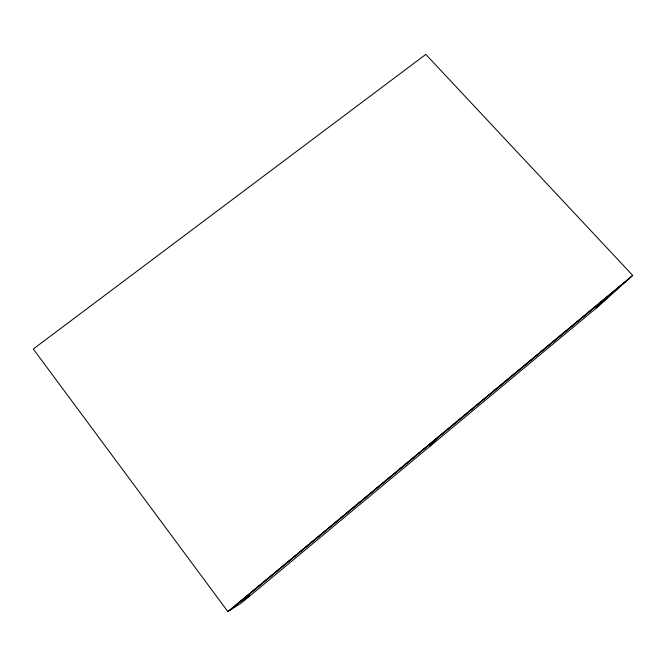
<?xml version="1.0" encoding="UTF-8"?>
<svg xmlns="http://www.w3.org/2000/svg" width="666" height="666" viewBox="0 0 666 666"><rect width="100%" height="100%" fill="white"/><g stroke="black" fill="none" stroke-linecap="round" stroke-linejoin="round"><path stroke-width="1" d="M621.145 285.289L595.554 308.683L429.687 446.511L437.862 437.545L619.838 286.405M238.969 602.697L249.867 595.937L241.35 603.021L227.864 611.596L33.3 349.009L425.807 54.404L632.7 275.399L596.395 307.983M227.864 611.596L632.7 275.399M229.504 610.555L629.22 278.579M436.863 438.37L428.779 447.269L250.841 595.129L240.218 601.698L436.863 438.37"/></g></svg>
